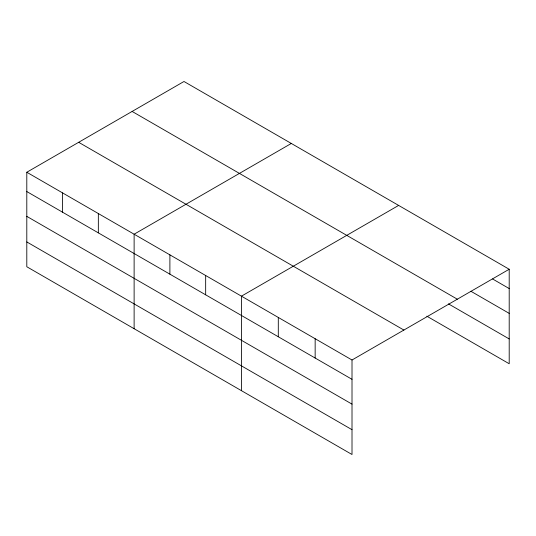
<?xml version="1.0" encoding="UTF-8"?>
<svg xmlns="http://www.w3.org/2000/svg" width="536" height="536" viewBox="0 0 536 536"><rect width="100%" height="100%" fill="white"/><g stroke="black" fill="none" stroke-linecap="round" stroke-linejoin="round"><path stroke-width="0.8" d="M352.011 404.131L352.011 360.004L26.8 172.25L26.8 266.747L352.011 454.508L352.011 404.131L26.8 216.37M426.817 316.186L509.2 363.75L509.2 269.253L183.989 81.492L26.8 172.25M291.309 143.454L134.121 234.205L134.121 328.709M398.63 205.415L241.435 296.167L241.435 390.67M352.011 360.004L509.2 269.253M492.577 278.961L509.2 288.562M470.896 291.262L509.2 313.372M132.117 111.441L457.329 299.202M448.491 303.892L509.2 338.94M78.671 142.301L403.883 330.055M26.8 191.56L352.011 379.314M26.8 241.937L352.011 429.691M315.155 338.725L315.155 358.035M278.298 317.446L278.298 336.755M205.663 275.517L205.663 294.827M169.892 254.861L169.892 274.171M98.343 213.556L98.343 232.865M62.571 192.9L62.571 212.209"/></g></svg>
